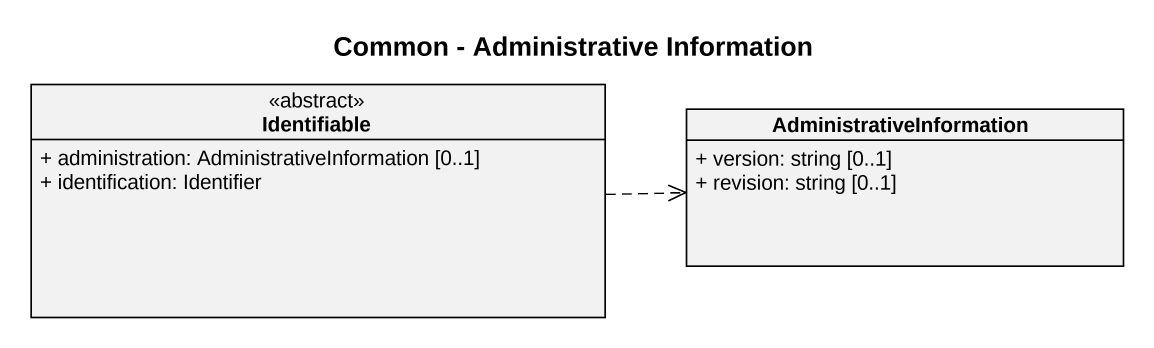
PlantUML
@startuml
title Common - Administrative Information
hide circle
hide empty members
skinparam classAttributeIconSize 0
class Identifiable <<abstract>> {
  + administration: AdministrativeInformation [0..1]
  + identification: Identifier
}
class AdministrativeInformation {
  + version: string [0..1]
  + revision: string [0..1]
}
Identifiable .right.> AdministrativeInformation
@enduml
